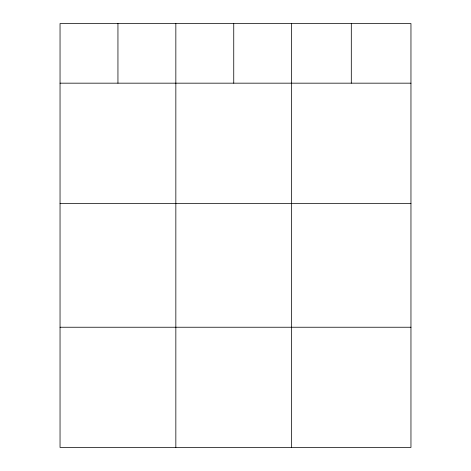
<?xml version="1.0" encoding="UTF-8"?>
<svg xmlns="http://www.w3.org/2000/svg" width="471" height="471" viewBox="0 0 471 471"><rect width="100%" height="100%" fill="white"/><g stroke="black" fill="none" stroke-linecap="round" stroke-linejoin="round"><path stroke-width="0.71" d="M410.959 83.167L410.959 447.45L60.041 447.45L60.041 23.55L410.959 23.55L410.959 83.167L60.041 83.167M60.041 203.378L410.959 203.378M60.041 327.233L410.959 327.233M351.301 23.55L351.301 83.167M291.649 23.55L291.649 447.45M233.746 23.55L233.746 83.167M175.842 23.55L175.842 447.45M117.944 23.55L117.944 83.167"/></g></svg>
